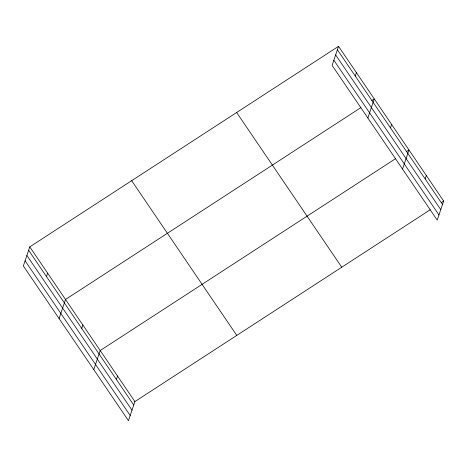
<?xml version="1.0" encoding="UTF-8"?>
<svg xmlns="http://www.w3.org/2000/svg" width="467" height="467" viewBox="0 0 467 467"><rect width="100%" height="100%" fill="white"/><g stroke="black" fill="none" stroke-linecap="round" stroke-linejoin="round"><path stroke-width="0.7" d="M338.54 46.315L332.113 65.409L437.223 220.126L443.65 201.032L338.54 46.315L29.777 246.874L23.35 265.968L128.46 420.685L134.887 401.591L430.305 209.701M46.496 276.592L47.646 273.172M59.087 318.57L65.514 299.475L360.933 107.585M81.707 328.424L82.857 325.003M93.774 369.631L100.201 350.536L395.619 158.646M116.394 379.478L117.544 376.063M355.259 76.033L356.409 72.618M367.85 118.011L374.277 98.916L371.849 100.493M390.47 127.865L391.62 124.45M402.536 169.072L408.964 149.977L406.535 151.553M425.157 178.925L426.307 175.504M441.222 202.608L443.65 201.032M337.39 49.736L442.5 204.453M335.645 54.908L440.76 209.625M333.852 60.237L438.962 214.954M236.646 112.5L341.756 267.217M131.665 180.688L236.781 335.405M29.777 246.874L134.887 401.591M28.627 250.289L133.737 405.012M26.888 255.461L131.998 410.184M25.09 260.796L130.2 415.513"/></g></svg>
